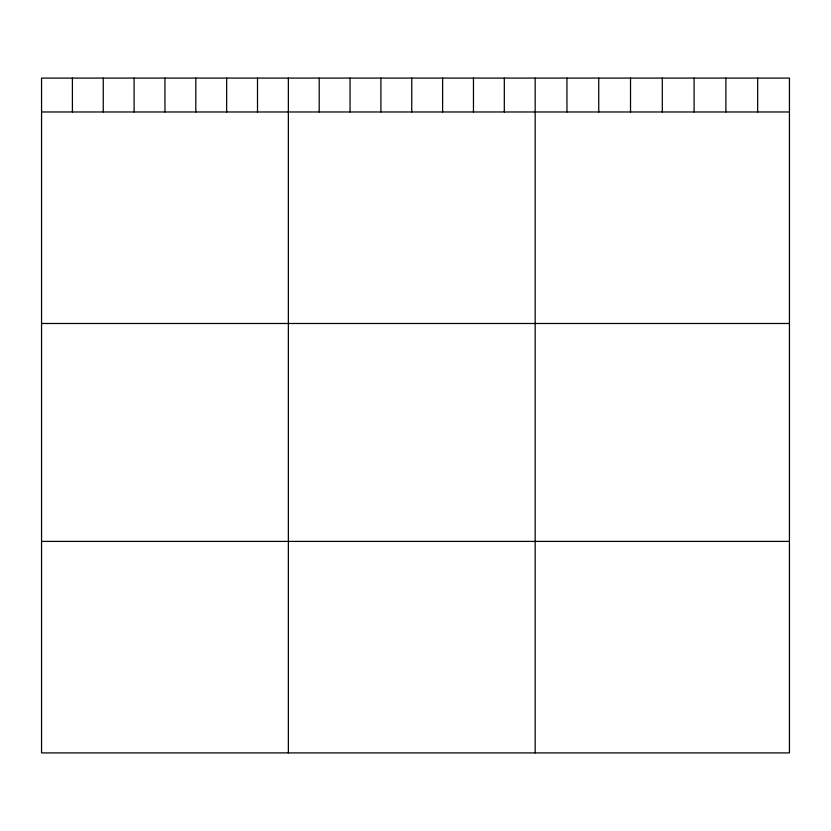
<?xml version="1.0" encoding="UTF-8"?>
<svg xmlns="http://www.w3.org/2000/svg" width="831" height="831" viewBox="0 0 831 831"><rect width="100%" height="100%" fill="white"/><g stroke="black" fill="none" stroke-linecap="round" stroke-linejoin="round"><path stroke-width="1.25" d="M789.45 111.977L789.45 752.907L41.55 752.907L41.55 78.093L789.45 78.093L789.45 111.977L41.55 111.977M41.55 323.488L789.45 323.488M41.55 541.407L789.45 541.407M757.664 78.093L757.664 111.977M725.879 78.093L725.879 111.977M694.093 78.093L694.093 111.977M662.307 78.093L662.307 111.977M630.521 78.093L630.521 111.977M598.736 78.093L598.736 111.977M566.95 78.093L566.95 111.977M535.164 78.093L535.164 752.907M504.313 78.093L504.313 111.977M473.462 78.093L473.462 111.977M442.611 78.093L442.611 111.977M411.76 78.093L411.76 111.977M380.91 78.093L380.91 111.977M350.059 78.093L350.059 111.977M319.208 78.093L319.208 111.977M288.357 78.093L288.357 752.907M257.506 78.093L257.506 111.977M226.655 78.093L226.655 111.977M195.804 78.093L195.804 111.977M164.954 78.093L164.954 111.977M134.103 78.093L134.103 111.977M103.252 78.093L103.252 111.977M72.401 78.093L72.401 111.977"/></g></svg>
